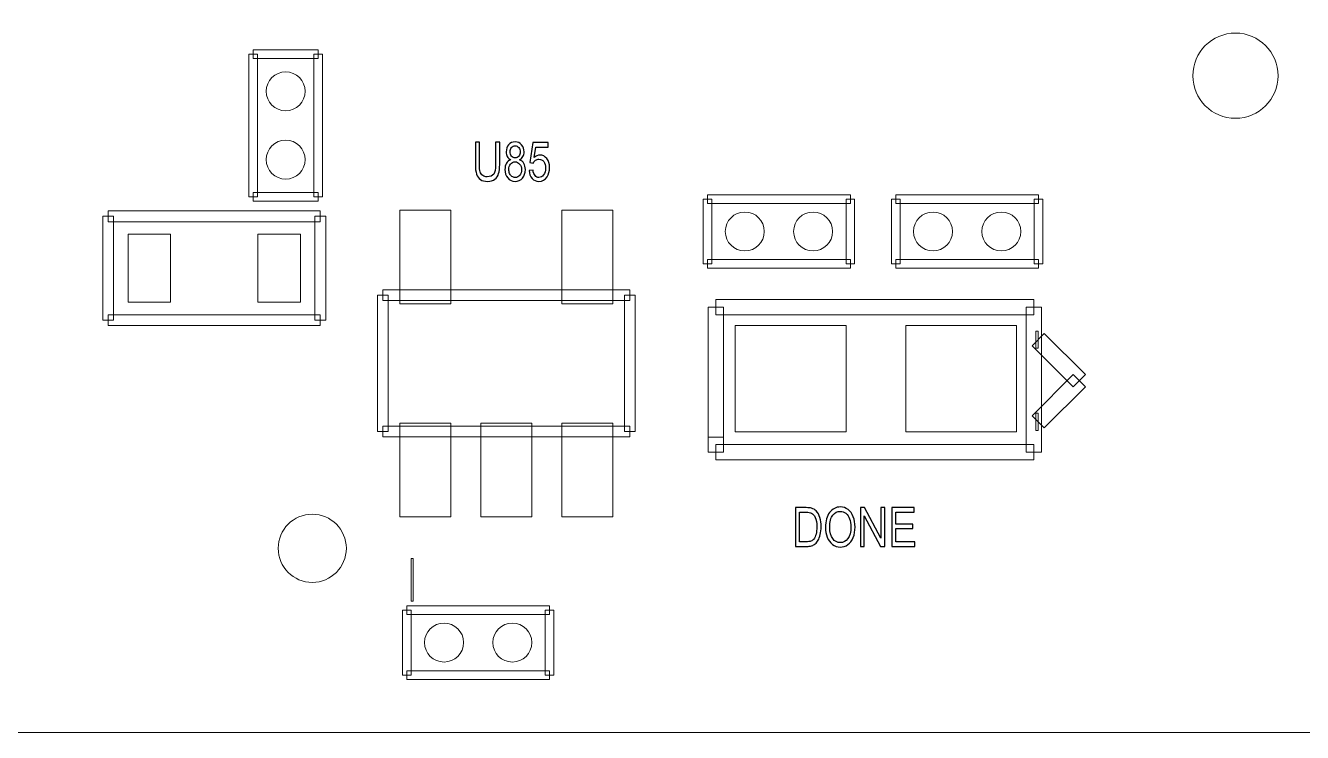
# Model space of a CAD drawing. Header units: millimetres. Extents: x -32 to 79, y -57 to 20.
# Drawn here: x 20.12 to 35.11, y -57.35 to -49.05 of the extents above; entities that cross this region are included whole.
import ezdxf

# ---------------------------------------------------------------- set-up
doc = ezdxf.new("R2010")
doc.units = ezdxf.units.MM
doc.header["$MEASUREMENT"] = 0
for name, color, linetype in [('BG_OUTLINE', 7, 'Continuous'), ('BG_SILKSCREEN_TOP', 7, 'Continuous'), ('PG_SILKSCREEN_TOP', 7, 'Continuous'), ('PIN_TOP', 7, 'Continuous'), ('RD_SILKSCREEN_TOP', 7, 'Continuous')]:
    doc.layers.add(name, color=color, linetype=linetype)

msp = doc.modelspace()

# ---------------------------------------------------------------- linework, layer by layer
at = {"layer": 'BG_OUTLINE', "lineweight": 9}
msp.add_open_spline([(-31.5602, -57.3483), (-31.5602, -57.3483), (-31.5602, 2.6515), (-31.5602, 2.6515), (-31.5602, 2.6515), (-31.5602, 2.6515), (48.4395, 2.6515), (48.4395, 2.6515), (48.4395, 2.6515), (48.4395, 2.6515), (48.4395, -57.3483), (48.4395, -57.3483), (48.4395, -57.3483), (48.4395, -57.3483), (-31.5602, -57.3483), (-31.5602, -57.3483)], degree=3, knots=[0, 0, 0, 0, 0.25, 0.25, 0.25, 0.25, 0.5, 0.5, 0.5, 0.5, 0.75, 0.75, 0.75, 0.75, 1, 1, 1, 1], dxfattribs=at)
at = {"layer": 'BG_SILKSCREEN_TOP', "color": 2}
for points, knots in [([(29.1595, -55.1639), (29.1595, -55.1639), (29.1595, -54.7093), (29.1595, -54.7093), (29.1595, -54.7093), (29.1595, -54.7093), (29.2847, -54.7093), (29.2847, -54.7093), (29.2847, -54.7093), (29.313, -54.7093), (29.3346, -54.7116), (29.3495, -54.7159), (29.3495, -54.7159), (29.3703, -54.7218), (29.3881, -54.7327), (29.4029, -54.7484), (29.4029, -54.7484), (29.422, -54.7687), (29.4364, -54.7945), (29.4458, -54.8261), (29.4458, -54.8261), (29.4554, -54.8576), (29.4601, -54.8936), (29.4601, -54.9341), (29.4601, -54.9341), (29.4601, -54.9686), (29.4569, -54.9992), (29.4504, -55.0259), (29.4504, -55.0259), (29.444, -55.0526), (29.4357, -55.0747), (29.4256, -55.0921), (29.4256, -55.0921), (29.4155, -55.1096), (29.4045, -55.1234), (29.3925, -55.1333), (29.3925, -55.1333), (29.3805, -55.1434), (29.3661, -55.151), (29.3492, -55.1562), (29.3492, -55.1562), (29.3321, -55.1614), (29.3127, -55.1639), (29.2907, -55.1639), (29.2907, -55.1639), (29.2907, -55.1639), (29.1595, -55.1639), (29.1595, -55.1639)], [0, 0, 0, 0, 0.0833333, 0.0833333, 0.0833333, 0.0833333, 0.1666667, 0.1666667, 0.1666667, 0.1666667, 0.25, 0.25, 0.25, 0.25, 0.3333333, 0.3333333, 0.3333333, 0.3333333, 0.4166667, 0.4166667, 0.4166667, 0.4166667, 0.5, 0.5, 0.5, 0.5, 0.5833333, 0.5833333, 0.5833333, 0.5833333, 0.6666667, 0.6666667, 0.6666667, 0.6666667, 0.75, 0.75, 0.75, 0.75, 0.8333333, 0.8333333, 0.8333333, 0.8333333, 0.9166667, 0.9166667, 0.9166667, 0.9166667, 1, 1, 1, 1]), ([(29.5118, -54.9425), (29.5118, -54.867), (29.5279, -54.808), (29.5603, -54.7653), (29.5603, -54.7653), (29.5928, -54.7227), (29.6346, -54.7013), (29.6859, -54.7013), (29.6859, -54.7013), (29.7194, -54.7013), (29.7498, -54.7114), (29.7766, -54.7314), (29.7766, -54.7314), (29.8036, -54.7515), (29.8242, -54.7794), (29.8383, -54.8153), (29.8383, -54.8153), (29.8525, -54.8511), (29.8594, -54.8918), (29.8594, -54.9372), (29.8594, -54.9372), (29.8594, -54.9833), (29.8521, -55.0246), (29.8372, -55.0609), (29.8372, -55.0609), (29.8223, -55.0973), (29.8012, -55.1248), (29.774, -55.1436), (29.774, -55.1436), (29.7466, -55.1623), (29.7172, -55.1716), (29.6857, -55.1716), (29.6857, -55.1716), (29.6514, -55.1716), (29.6208, -55.1614), (29.5938, -55.1406), (29.5938, -55.1406), (29.5669, -55.12), (29.5465, -55.0917), (29.5326, -55.056), (29.5326, -55.056), (29.5187, -55.0203), (29.5118, -54.9824), (29.5118, -54.9425)], [0, 0, 0, 0, 0.0909091, 0.0909091, 0.0909091, 0.0909091, 0.1818182, 0.1818182, 0.1818182, 0.1818182, 0.2727273, 0.2727273, 0.2727273, 0.2727273, 0.3636364, 0.3636364, 0.3636364, 0.3636364, 0.4545455, 0.4545455, 0.4545455, 0.4545455, 0.5454545, 0.5454545, 0.5454545, 0.5454545, 0.6363636, 0.6363636, 0.6363636, 0.6363636, 0.7272727, 0.7272727, 0.7272727, 0.7272727, 0.8181818, 0.8181818, 0.8181818, 0.8181818, 0.9090909, 0.9090909, 0.9090909, 0.9090909, 1, 1, 1, 1]), ([(29.921, -55.1639), (29.921, -55.1639), (29.921, -54.7093), (29.921, -54.7093), (29.921, -54.7093), (29.921, -54.7093), (29.9704, -54.7093), (29.9704, -54.7093), (29.9704, -54.7093), (29.9704, -54.7093), (30.1613, -55.0662), (30.1613, -55.0662), (30.1613, -55.0662), (30.1613, -55.0662), (30.1613, -54.7093), (30.1613, -54.7093), (30.1613, -54.7093), (30.1613, -54.7093), (30.2075, -54.7093), (30.2075, -54.7093), (30.2075, -54.7093), (30.2075, -54.7093), (30.2075, -55.1639), (30.2075, -55.1639), (30.2075, -55.1639), (30.2075, -55.1639), (30.1581, -55.1639), (30.1581, -55.1639), (30.1581, -55.1639), (30.1581, -55.1639), (29.9671, -54.8067), (29.9671, -54.8067), (29.9671, -54.8067), (29.9671, -54.8067), (29.9671, -55.1639), (29.9671, -55.1639), (29.9671, -55.1639), (29.9671, -55.1639), (29.921, -55.1639), (29.921, -55.1639)], [0, 0, 0, 0, 0.1, 0.1, 0.1, 0.1, 0.2, 0.2, 0.2, 0.2, 0.3, 0.3, 0.3, 0.3, 0.4, 0.4, 0.4, 0.4, 0.5, 0.5, 0.5, 0.5, 0.6, 0.6, 0.6, 0.6, 0.7, 0.7, 0.7, 0.7, 0.8, 0.8, 0.8, 0.8, 0.9, 0.9, 0.9, 0.9, 1, 1, 1, 1]), ([(30.2894, -55.1639), (30.2894, -55.1639), (30.2894, -54.7093), (30.2894, -54.7093), (30.2894, -54.7093), (30.2894, -54.7093), (30.5523, -54.7093), (30.5523, -54.7093), (30.5523, -54.7093), (30.5523, -54.7093), (30.5523, -54.763), (30.5523, -54.763), (30.5523, -54.763), (30.5523, -54.763), (30.3375, -54.763), (30.3375, -54.763), (30.3375, -54.763), (30.3375, -54.763), (30.3375, -54.9022), (30.3375, -54.9022), (30.3375, -54.9022), (30.3375, -54.9022), (30.5386, -54.9022), (30.5386, -54.9022), (30.5386, -54.9022), (30.5386, -54.9022), (30.5386, -54.9555), (30.5386, -54.9555), (30.5386, -54.9555), (30.5386, -54.9555), (30.3375, -54.9555), (30.3375, -54.9555), (30.3375, -54.9555), (30.3375, -54.9555), (30.3375, -55.1102), (30.3375, -55.1102), (30.3375, -55.1102), (30.3375, -55.1102), (30.5608, -55.1102), (30.5608, -55.1102), (30.5608, -55.1102), (30.5608, -55.1102), (30.5608, -55.1639), (30.5608, -55.1639), (30.5608, -55.1639), (30.5608, -55.1639), (30.2894, -55.1639), (30.2894, -55.1639)], [0, 0, 0, 0, 0.0833333, 0.0833333, 0.0833333, 0.0833333, 0.1666667, 0.1666667, 0.1666667, 0.1666667, 0.25, 0.25, 0.25, 0.25, 0.3333333, 0.3333333, 0.3333333, 0.3333333, 0.4166667, 0.4166667, 0.4166667, 0.4166667, 0.5, 0.5, 0.5, 0.5, 0.5833333, 0.5833333, 0.5833333, 0.5833333, 0.6666667, 0.6666667, 0.6666667, 0.6666667, 0.75, 0.75, 0.75, 0.75, 0.8333333, 0.8333333, 0.8333333, 0.8333333, 0.9166667, 0.9166667, 0.9166667, 0.9166667, 1, 1, 1, 1]), ([(29.2076, -55.1102), (29.2076, -55.1102), (29.2853, -55.1102), (29.2853, -55.1102), (29.2853, -55.1102), (29.3092, -55.1102), (29.3281, -55.1075), (29.3417, -55.1019), (29.3417, -55.1019), (29.3553, -55.0963), (29.3661, -55.0884), (29.3743, -55.0783), (29.3743, -55.0783), (29.3857, -55.0641), (29.3946, -55.0448), (29.4009, -55.0208), (29.4009, -55.0208), (29.4073, -54.9967), (29.4105, -54.9676), (29.4105, -54.9332), (29.4105, -54.9332), (29.4105, -54.8857), (29.4043, -54.8492), (29.3918, -54.8236), (29.3918, -54.8236), (29.3793, -54.798), (29.3641, -54.781), (29.3463, -54.7723), (29.3463, -54.7723), (29.3334, -54.7661), (29.3125, -54.763), (29.2841, -54.763), (29.2841, -54.763), (29.2841, -54.763), (29.2076, -54.763), (29.2076, -54.763), (29.2076, -54.763), (29.2076, -54.763), (29.2076, -55.1102), (29.2076, -55.1102)], [0, 0, 0, 0, 0.1, 0.1, 0.1, 0.1, 0.2, 0.2, 0.2, 0.2, 0.3, 0.3, 0.3, 0.3, 0.4, 0.4, 0.4, 0.4, 0.5, 0.5, 0.5, 0.5, 0.6, 0.6, 0.6, 0.6, 0.7, 0.7, 0.7, 0.7, 0.8, 0.8, 0.8, 0.8, 0.9, 0.9, 0.9, 0.9, 1, 1, 1, 1]), ([(29.5614, -54.9434), (29.5614, -54.9983), (29.5731, -55.0413), (29.5966, -55.0729), (29.5966, -55.0729), (29.6203, -55.1044), (29.6498, -55.1202), (29.6854, -55.1202), (29.6854, -55.1202), (29.7217, -55.1202), (29.7514, -55.1043), (29.7748, -55.0725), (29.7748, -55.0725), (29.7982, -55.0406), (29.8099, -54.9954), (29.8099, -54.9369), (29.8099, -54.9369), (29.8099, -54.9), (29.8049, -54.8677), (29.7949, -54.8401), (29.7949, -54.8401), (29.7849, -54.8124), (29.7702, -54.791), (29.751, -54.7758), (29.751, -54.7758), (29.7317, -54.7607), (29.7102, -54.7531), (29.6862, -54.7531), (29.6862, -54.7531), (29.6521, -54.7531), (29.6227, -54.7677), (29.5982, -54.797), (29.5982, -54.797), (29.5737, -54.8262), (29.5614, -54.8751), (29.5614, -54.9434)], [0, 0, 0, 0, 0.1111111, 0.1111111, 0.1111111, 0.1111111, 0.2222222, 0.2222222, 0.2222222, 0.2222222, 0.3333333, 0.3333333, 0.3333333, 0.3333333, 0.4444444, 0.4444444, 0.4444444, 0.4444444, 0.5555556, 0.5555556, 0.5555556, 0.5555556, 0.6666667, 0.6666667, 0.6666667, 0.6666667, 0.7777778, 0.7777778, 0.7777778, 0.7777778, 0.8888889, 0.8888889, 0.8888889, 0.8888889, 1, 1, 1, 1])]:
    msp.add_open_spline(points, degree=3, knots=knots, dxfattribs=at)
at = {"layer": 'PG_SILKSCREEN_TOP', "lineweight": 9}
for points in [[(22.8439, -51.0606), (22.8439, -51.0606), (22.7423, -51.0606), (22.7423, -51.0606), (22.7423, -51.0606), (22.7423, -51.0606), (22.7423, -49.3842), (22.7423, -49.3842), (22.7423, -49.3842), (22.7423, -49.3842), (22.8439, -49.3842), (22.8439, -49.3842), (22.8439, -49.3842), (22.8439, -49.3842), (22.8439, -51.0606), (22.8439, -51.0606)], [(22.7931, -49.435), (22.7931, -49.435), (22.7931, -49.3334), (22.7931, -49.3334), (22.7931, -49.3334), (22.7931, -49.3334), (23.5551, -49.3334), (23.5551, -49.3334), (23.5551, -49.3334), (23.5551, -49.3334), (23.5551, -49.435), (23.5551, -49.435), (23.5551, -49.435), (23.5551, -49.435), (22.7931, -49.435), (22.7931, -49.435)], [(23.5043, -49.3842), (23.5043, -49.3842), (23.6059, -49.3842), (23.6059, -49.3842), (23.6059, -49.3842), (23.6059, -49.3842), (23.6059, -51.0606), (23.6059, -51.0606), (23.6059, -51.0606), (23.6059, -51.0606), (23.5043, -51.0606), (23.5043, -51.0606), (23.5043, -51.0606), (23.5043, -51.0606), (23.5043, -49.3842), (23.5043, -49.3842)], [(23.5551, -51.0098), (23.5551, -51.0098), (23.5551, -51.1114), (23.5551, -51.1114), (23.5551, -51.1114), (23.5551, -51.1114), (22.7931, -51.1114), (22.7931, -51.1114), (22.7931, -51.1114), (22.7931, -51.1114), (22.7931, -51.0098), (22.7931, -51.0098), (22.7931, -51.0098), (22.7931, -51.0098), (23.5551, -51.0098), (23.5551, -51.0098)], [(28.1779, -51.848), (28.1779, -51.848), (28.0763, -51.848), (28.0763, -51.848), (28.0763, -51.848), (28.0763, -51.848), (28.0763, -51.086), (28.0763, -51.086), (28.0763, -51.086), (28.0763, -51.086), (28.1779, -51.086), (28.1779, -51.086), (28.1779, -51.086), (28.1779, -51.086), (28.1779, -51.848), (28.1779, -51.848)], [(28.1271, -51.1368), (28.1271, -51.1368), (28.1271, -51.0352), (28.1271, -51.0352), (28.1271, -51.0352), (28.1271, -51.0352), (29.8035, -51.0352), (29.8035, -51.0352), (29.8035, -51.0352), (29.8035, -51.0352), (29.8035, -51.1368), (29.8035, -51.1368), (29.8035, -51.1368), (29.8035, -51.1368), (28.1271, -51.1368), (28.1271, -51.1368)], [(29.7527, -51.086), (29.7527, -51.086), (29.8543, -51.086), (29.8543, -51.086), (29.8543, -51.086), (29.8543, -51.086), (29.8543, -51.848), (29.8543, -51.848), (29.8543, -51.848), (29.8543, -51.848), (29.7527, -51.848), (29.7527, -51.848), (29.7527, -51.848), (29.7527, -51.848), (29.7527, -51.086), (29.7527, -51.086)], [(30.3877, -51.848), (30.3877, -51.848), (30.2861, -51.848), (30.2861, -51.848), (30.2861, -51.848), (30.2861, -51.848), (30.2861, -51.086), (30.2861, -51.086), (30.2861, -51.086), (30.2861, -51.086), (30.3877, -51.086), (30.3877, -51.086), (30.3877, -51.086), (30.3877, -51.086), (30.3877, -51.848), (30.3877, -51.848)], [(30.3369, -51.1368), (30.3369, -51.1368), (30.3369, -51.0352), (30.3369, -51.0352), (30.3369, -51.0352), (30.3369, -51.0352), (32.0133, -51.0352), (32.0133, -51.0352), (32.0133, -51.0352), (32.0133, -51.0352), (32.0133, -51.1368), (32.0133, -51.1368), (32.0133, -51.1368), (32.0133, -51.1368), (30.3369, -51.1368), (30.3369, -51.1368)], [(31.9625, -51.086), (31.9625, -51.086), (32.0641, -51.086), (32.0641, -51.086), (32.0641, -51.086), (32.0641, -51.086), (32.0641, -51.848), (32.0641, -51.848), (32.0641, -51.848), (32.0641, -51.848), (31.9625, -51.848), (31.9625, -51.848), (31.9625, -51.848), (31.9625, -51.848), (31.9625, -51.086), (31.9625, -51.086)], [(23.5805, -51.2257), (23.5805, -51.2257), (23.5805, -51.3527), (23.5805, -51.3527), (23.5805, -51.3527), (23.5805, -51.3527), (21.0913, -51.3527), (21.0913, -51.3527), (21.0913, -51.3527), (21.0913, -51.3527), (21.0913, -51.2257), (21.0913, -51.2257), (21.0913, -51.2257), (21.0913, -51.2257), (23.5805, -51.2257), (23.5805, -51.2257)], [(21.0278, -51.2892), (21.0278, -51.2892), (21.1548, -51.2892), (21.1548, -51.2892), (21.1548, -51.2892), (21.1548, -51.2892), (21.1548, -52.5084), (21.1548, -52.5084), (21.1548, -52.5084), (21.1548, -52.5084), (21.0278, -52.5084), (21.0278, -52.5084), (21.0278, -52.5084), (21.0278, -52.5084), (21.0278, -51.2892), (21.0278, -51.2892)], [(23.644, -52.5084), (23.644, -52.5084), (23.517, -52.5084), (23.517, -52.5084), (23.517, -52.5084), (23.517, -52.5084), (23.517, -51.2892), (23.517, -51.2892), (23.517, -51.2892), (23.517, -51.2892), (23.644, -51.2892), (23.644, -51.2892), (23.644, -51.2892), (23.644, -51.2892), (23.644, -52.5084), (23.644, -52.5084)], [(29.8035, -51.7972), (29.8035, -51.7972), (29.8035, -51.8988), (29.8035, -51.8988), (29.8035, -51.8988), (29.8035, -51.8988), (28.1271, -51.8988), (28.1271, -51.8988), (28.1271, -51.8988), (28.1271, -51.8988), (28.1271, -51.7972), (28.1271, -51.7972), (28.1271, -51.7972), (28.1271, -51.7972), (29.8035, -51.7972), (29.8035, -51.7972)], [(32.0133, -51.7972), (32.0133, -51.7972), (32.0133, -51.8988), (32.0133, -51.8988), (32.0133, -51.8988), (32.0133, -51.8988), (30.3369, -51.8988), (30.3369, -51.8988), (30.3369, -51.8988), (30.3369, -51.8988), (30.3369, -51.7972), (30.3369, -51.7972), (30.3369, -51.7972), (30.3369, -51.7972), (32.0133, -51.7972), (32.0133, -51.7972)], [(24.3149, -52.2787), (24.3149, -52.2787), (24.3149, -52.1538), (24.3149, -52.1538), (24.3149, -52.1538), (24.3149, -52.1538), (27.215, -52.1538), (27.215, -52.1538), (27.215, -52.1538), (27.215, -52.1538), (27.215, -52.2787), (27.215, -52.2787), (27.215, -52.2787), (27.215, -52.2787), (24.3149, -52.2787), (24.3149, -52.2787)], [(24.3773, -53.8165), (24.3773, -53.8165), (24.2524, -53.8165), (24.2524, -53.8165), (24.2524, -53.8165), (24.2524, -53.8165), (24.2524, -52.2163), (24.2524, -52.2163), (24.2524, -52.2163), (24.2524, -52.2163), (24.3773, -52.2163), (24.3773, -52.2163), (24.3773, -52.2163), (24.3773, -52.2163), (24.3773, -53.8165), (24.3773, -53.8165)], [(27.1526, -52.2163), (27.1526, -52.2163), (27.2775, -52.2163), (27.2775, -52.2163), (27.2775, -52.2163), (27.2775, -52.2163), (27.2775, -53.8165), (27.2775, -53.8165), (27.2775, -53.8165), (27.2775, -53.8165), (27.1526, -53.8165), (27.1526, -53.8165), (27.1526, -53.8165), (27.1526, -53.8165), (27.1526, -52.2163), (27.1526, -52.2163)], [(28.2237, -52.4449), (28.2237, -52.4449), (28.2237, -52.2671), (28.2237, -52.2671), (28.2237, -52.2671), (28.2237, -52.2671), (31.9575, -52.2671), (31.9575, -52.2671), (31.9575, -52.2671), (31.9575, -52.2671), (31.9575, -52.4449), (31.9575, -52.4449), (31.9575, -52.4449), (31.9575, -52.4449), (28.2237, -52.4449), (28.2237, -52.4449)], [(21.0913, -52.5719), (21.0913, -52.5719), (21.0913, -52.4449), (21.0913, -52.4449), (21.0913, -52.4449), (21.0913, -52.4449), (23.5805, -52.4449), (23.5805, -52.4449), (23.5805, -52.4449), (23.5805, -52.4449), (23.5805, -52.5719), (23.5805, -52.5719), (23.5805, -52.5719), (23.5805, -52.5719), (21.0913, -52.5719), (21.0913, -52.5719)], [(28.3126, -53.88), (28.3126, -53.88), (28.1348, -53.88), (28.1348, -53.88), (28.1348, -53.88), (28.1348, -53.88), (28.1348, -52.356), (28.1348, -52.356), (28.1348, -52.356), (28.1348, -52.356), (28.3126, -52.356), (28.3126, -52.356), (28.3126, -52.356), (28.3126, -52.356), (28.3126, -53.88), (28.3126, -53.88)], [(31.8686, -52.356), (31.8686, -52.356), (32.0464, -52.356), (32.0464, -52.356), (32.0464, -52.356), (32.0464, -52.356), (32.0464, -54.0578), (32.0464, -54.0578), (32.0464, -54.0578), (32.0464, -54.0578), (31.8686, -54.0578), (31.8686, -54.0578), (31.8686, -54.0578), (31.8686, -54.0578), (31.8686, -52.356), (31.8686, -52.356)], [(32.5627, -53.1477), (32.5627, -53.1477), (32.419, -53.2914), (32.419, -53.2914), (32.419, -53.2914), (32.419, -53.2914), (31.9364, -52.8088), (31.9364, -52.8088), (31.9364, -52.8088), (31.9364, -52.8088), (32.0801, -52.6651), (32.0801, -52.6651), (32.0801, -52.6651), (32.0801, -52.6651), (32.5627, -53.1477), (32.5627, -53.1477)], [(32.0083, -52.6354), (32.0083, -52.6354), (32.0083, -52.8386), (32.0083, -52.8386), (32.0083, -52.8386), (32.0083, -52.8386), (31.9829, -52.8386), (31.9829, -52.8386), (31.9829, -52.8386), (31.9829, -52.8386), (31.9829, -52.6354), (31.9829, -52.6354), (31.9829, -52.6354), (31.9829, -52.6354), (32.0083, -52.6354), (32.0083, -52.6354)], [(32.0801, -53.774), (32.0801, -53.774), (31.9364, -53.6303), (31.9364, -53.6303), (31.9364, -53.6303), (31.9364, -53.6303), (32.419, -53.1477), (32.419, -53.1477), (32.419, -53.1477), (32.419, -53.1477), (32.5627, -53.2914), (32.5627, -53.2914), (32.5627, -53.2914), (32.5627, -53.2914), (32.0801, -53.774), (32.0801, -53.774)], [(31.9829, -53.8038), (31.9829, -53.8038), (31.9829, -53.6006), (31.9829, -53.6006), (31.9829, -53.6006), (31.9829, -53.6006), (32.0083, -53.6006), (32.0083, -53.6006), (32.0083, -53.6006), (32.0083, -53.6006), (32.0083, -53.8038), (32.0083, -53.8038), (32.0083, -53.8038), (32.0083, -53.8038), (31.9829, -53.8038), (31.9829, -53.8038)], [(27.215, -53.754), (27.215, -53.754), (27.215, -53.8789), (27.215, -53.8789), (27.215, -53.8789), (27.215, -53.8789), (24.3149, -53.8789), (24.3149, -53.8789), (24.3149, -53.8789), (24.3149, -53.8789), (24.3149, -53.754), (24.3149, -53.754), (24.3149, -53.754), (24.3149, -53.754), (27.215, -53.754), (27.215, -53.754)], [(28.3126, -54.0578), (28.3126, -54.0578), (28.1348, -54.0578), (28.1348, -54.0578), (28.1348, -54.0578), (28.1348, -54.0578), (28.1348, -53.88), (28.1348, -53.88), (28.1348, -53.88), (28.1348, -53.88), (28.3126, -53.88), (28.3126, -53.88), (28.3126, -53.88), (28.3126, -53.88), (28.3126, -54.0578), (28.3126, -54.0578)], [(31.9575, -53.9689), (31.9575, -53.9689), (31.9575, -54.1467), (31.9575, -54.1467), (31.9575, -54.1467), (31.9575, -54.1467), (28.2237, -54.1467), (28.2237, -54.1467), (28.2237, -54.1467), (28.2237, -54.1467), (28.2237, -53.9689), (28.2237, -53.9689), (28.2237, -53.9689), (28.2237, -53.9689), (31.9575, -53.9689), (31.9575, -53.9689)], [(24.6473, -55.8064), (24.6473, -55.8064), (24.6473, -55.3063), (24.6473, -55.3063), (24.6473, -55.3063), (24.6473, -55.3063), (24.6727, -55.3063), (24.6727, -55.3063), (24.6727, -55.3063), (24.6727, -55.3063), (24.6727, -55.8064), (24.6727, -55.8064), (24.6727, -55.8064), (24.6727, -55.8064), (24.6473, -55.8064), (24.6473, -55.8064)], [(24.6473, -56.674), (24.6473, -56.674), (24.5457, -56.674), (24.5457, -56.674), (24.5457, -56.674), (24.5457, -56.674), (24.5457, -55.912), (24.5457, -55.912), (24.5457, -55.912), (24.5457, -55.912), (24.6473, -55.912), (24.6473, -55.912), (24.6473, -55.912), (24.6473, -55.912), (24.6473, -56.674), (24.6473, -56.674)], [(24.5965, -55.9628), (24.5965, -55.9628), (24.5965, -55.8612), (24.5965, -55.8612), (24.5965, -55.8612), (24.5965, -55.8612), (26.2729, -55.8612), (26.2729, -55.8612), (26.2729, -55.8612), (26.2729, -55.8612), (26.2729, -55.9628), (26.2729, -55.9628), (26.2729, -55.9628), (26.2729, -55.9628), (24.5965, -55.9628), (24.5965, -55.9628)], [(26.2221, -55.912), (26.2221, -55.912), (26.3237, -55.912), (26.3237, -55.912), (26.3237, -55.912), (26.3237, -55.912), (26.3237, -56.674), (26.3237, -56.674), (26.3237, -56.674), (26.3237, -56.674), (26.2221, -56.674), (26.2221, -56.674), (26.2221, -56.674), (26.2221, -56.674), (26.2221, -55.912), (26.2221, -55.912)], [(26.2729, -56.6232), (26.2729, -56.6232), (26.2729, -56.7248), (26.2729, -56.7248), (26.2729, -56.7248), (26.2729, -56.7248), (24.5965, -56.7248), (24.5965, -56.7248), (24.5965, -56.7248), (24.5965, -56.7248), (24.5965, -56.6232), (24.5965, -56.6232), (24.5965, -56.6232), (24.5965, -56.6232), (26.2729, -56.6232), (26.2729, -56.6232)]]:
    msp.add_open_spline(points, degree=3, knots=[0, 0, 0, 0, 0.25, 0.25, 0.25, 0.25, 0.5, 0.5, 0.5, 0.5, 0.75, 0.75, 0.75, 0.75, 1, 1, 1, 1], dxfattribs=at)
at = {"layer": 'PIN_TOP', "lineweight": 9}
for points in [[(34.8247, -49.6382), (34.8247, -49.362), (34.6009, -49.1382), (34.3247, -49.1382), (34.3247, -49.1382), (34.0486, -49.1382), (33.8247, -49.362), (33.8247, -49.6382), (33.8247, -49.6382), (33.8247, -49.9143), (34.0486, -50.1382), (34.3247, -50.1382), (34.3247, -50.1382), (34.6009, -50.1382), (34.8247, -49.9143), (34.8247, -49.6382)], [(23.4027, -49.8215), (23.4027, -49.6953), (23.3004, -49.5929), (23.1741, -49.5929), (23.1741, -49.5929), (23.0479, -49.5929), (22.9455, -49.6953), (22.9455, -49.8215), (22.9455, -49.8215), (22.9455, -49.9478), (23.0479, -50.0501), (23.1741, -50.0501), (23.1741, -50.0501), (23.3004, -50.0501), (23.4027, -49.9478), (23.4027, -49.8215)], [(23.4027, -50.6232), (23.4027, -50.4969), (23.3004, -50.3946), (23.1741, -50.3946), (23.1741, -50.3946), (23.0479, -50.3946), (22.9455, -50.4969), (22.9455, -50.6232), (22.9455, -50.6232), (22.9455, -50.7494), (23.0479, -50.8518), (23.1741, -50.8518), (23.1741, -50.8518), (23.3004, -50.8518), (23.4027, -50.7494), (23.4027, -50.6232)], [(24.515, -52.3166), (24.515, -52.3166), (24.515, -51.2165), (24.515, -51.2165), (24.515, -51.2165), (24.515, -51.2165), (25.115, -51.2165), (25.115, -51.2165), (25.115, -51.2165), (25.115, -51.2165), (25.115, -52.3166), (25.115, -52.3166), (25.115, -52.3166), (25.115, -52.3166), (24.515, -52.3166), (24.515, -52.3166)], [(26.4149, -52.3166), (26.4149, -52.3166), (26.4149, -51.2165), (26.4149, -51.2165), (26.4149, -51.2165), (26.4149, -51.2165), (27.0149, -51.2165), (27.0149, -51.2165), (27.0149, -51.2165), (27.0149, -51.2165), (27.0149, -52.3166), (27.0149, -52.3166), (27.0149, -52.3166), (27.0149, -52.3166), (26.4149, -52.3166), (26.4149, -52.3166)], [(28.7931, -51.467), (28.7931, -51.3407), (28.6908, -51.2384), (28.5645, -51.2384), (28.5645, -51.2384), (28.4383, -51.2384), (28.3359, -51.3407), (28.3359, -51.467), (28.3359, -51.467), (28.3359, -51.5932), (28.4383, -51.6956), (28.5645, -51.6956), (28.5645, -51.6956), (28.6908, -51.6956), (28.7931, -51.5932), (28.7931, -51.467)], [(29.5948, -51.467), (29.5948, -51.3407), (29.4924, -51.2384), (29.3662, -51.2384), (29.3662, -51.2384), (29.2399, -51.2384), (29.1376, -51.3407), (29.1376, -51.467), (29.1376, -51.467), (29.1376, -51.5932), (29.2399, -51.6956), (29.3662, -51.6956), (29.3662, -51.6956), (29.4924, -51.6956), (29.5948, -51.5932), (29.5948, -51.467)], [(31.0029, -51.467), (31.0029, -51.3407), (30.9006, -51.2384), (30.7743, -51.2384), (30.7743, -51.2384), (30.6481, -51.2384), (30.5457, -51.3407), (30.5457, -51.467), (30.5457, -51.467), (30.5457, -51.5932), (30.6481, -51.6956), (30.7743, -51.6956), (30.7743, -51.6956), (30.9006, -51.6956), (31.0029, -51.5932), (31.0029, -51.467)], [(31.8046, -51.467), (31.8046, -51.3407), (31.7022, -51.2384), (31.576, -51.2384), (31.576, -51.2384), (31.4497, -51.2384), (31.3474, -51.3407), (31.3474, -51.467), (31.3474, -51.467), (31.3474, -51.5932), (31.4497, -51.6956), (31.576, -51.6956), (31.576, -51.6956), (31.7022, -51.6956), (31.8046, -51.5932), (31.8046, -51.467)], [(21.824, -51.4987), (21.824, -51.4987), (21.824, -52.2988), (21.824, -52.2988), (21.824, -52.2988), (21.824, -52.2988), (21.3239, -52.2988), (21.3239, -52.2988), (21.3239, -52.2988), (21.3239, -52.2988), (21.3239, -51.4987), (21.3239, -51.4987), (21.3239, -51.4987), (21.3239, -51.4987), (21.824, -51.4987), (21.824, -51.4987)], [(23.348, -51.4987), (23.348, -51.4987), (23.348, -52.2988), (23.348, -52.2988), (23.348, -52.2988), (23.348, -52.2988), (22.8479, -52.2988), (22.8479, -52.2988), (22.8479, -52.2988), (22.8479, -52.2988), (22.8479, -51.4987), (22.8479, -51.4987), (22.8479, -51.4987), (22.8479, -51.4987), (23.348, -51.4987), (23.348, -51.4987)], [(29.7533, -53.8191), (29.7533, -53.8191), (28.4533, -53.8191), (28.4533, -53.8191), (28.4533, -53.8191), (28.4533, -53.8191), (28.4533, -52.5692), (28.4533, -52.5692), (28.4533, -52.5692), (28.4533, -52.5692), (29.7533, -52.5692), (29.7533, -52.5692), (29.7533, -52.5692), (29.7533, -52.5692), (29.7533, -53.8191), (29.7533, -53.8191)], [(31.7533, -53.8191), (31.7533, -53.8191), (30.4533, -53.8191), (30.4533, -53.8191), (30.4533, -53.8191), (30.4533, -53.8191), (30.4533, -52.5692), (30.4533, -52.5692), (30.4533, -52.5692), (30.4533, -52.5692), (31.7533, -52.5692), (31.7533, -52.5692), (31.7533, -52.5692), (31.7533, -52.5692), (31.7533, -53.8191), (31.7533, -53.8191)], [(24.515, -54.8165), (24.515, -54.8165), (24.515, -53.7164), (24.515, -53.7164), (24.515, -53.7164), (24.515, -53.7164), (25.115, -53.7164), (25.115, -53.7164), (25.115, -53.7164), (25.115, -53.7164), (25.115, -54.8165), (25.115, -54.8165), (25.115, -54.8165), (25.115, -54.8165), (24.515, -54.8165), (24.515, -54.8165)], [(25.465, -54.8165), (25.465, -54.8165), (25.465, -53.7164), (25.465, -53.7164), (25.465, -53.7164), (25.465, -53.7164), (26.0649, -53.7164), (26.0649, -53.7164), (26.0649, -53.7164), (26.0649, -53.7164), (26.0649, -54.8165), (26.0649, -54.8165), (26.0649, -54.8165), (26.0649, -54.8165), (25.465, -54.8165), (25.465, -54.8165)], [(26.4149, -54.8165), (26.4149, -54.8165), (26.4149, -53.7164), (26.4149, -53.7164), (26.4149, -53.7164), (26.4149, -53.7164), (27.0149, -53.7164), (27.0149, -53.7164), (27.0149, -53.7164), (27.0149, -53.7164), (27.0149, -54.8165), (27.0149, -54.8165), (27.0149, -54.8165), (27.0149, -54.8165), (26.4149, -54.8165), (26.4149, -54.8165)], [(23.8866, -55.1863), (23.8866, -54.9653), (23.7075, -54.7862), (23.4866, -54.7862), (23.4866, -54.7862), (23.2656, -54.7862), (23.0865, -54.9653), (23.0865, -55.1863), (23.0865, -55.1863), (23.0865, -55.4072), (23.2656, -55.5863), (23.4866, -55.5863), (23.4866, -55.5863), (23.7075, -55.5863), (23.8866, -55.4072), (23.8866, -55.1863)], [(25.2625, -56.293), (25.2625, -56.1667), (25.1602, -56.0644), (25.0339, -56.0644), (25.0339, -56.0644), (24.9077, -56.0644), (24.8053, -56.1667), (24.8053, -56.293), (24.8053, -56.293), (24.8053, -56.4192), (24.9077, -56.5216), (25.0339, -56.5216), (25.0339, -56.5216), (25.1602, -56.5216), (25.2625, -56.4192), (25.2625, -56.293)], [(26.0642, -56.293), (26.0642, -56.1667), (25.9618, -56.0644), (25.8356, -56.0644), (25.8356, -56.0644), (25.7093, -56.0644), (25.607, -56.1667), (25.607, -56.293), (25.607, -56.293), (25.607, -56.4192), (25.7093, -56.5216), (25.8356, -56.5216), (25.8356, -56.5216), (25.9618, -56.5216), (26.0642, -56.4192), (26.0642, -56.293)]]:
    msp.add_open_spline(points, degree=3, knots=[0, 0, 0, 0, 0.25, 0.25, 0.25, 0.25, 0.5, 0.5, 0.5, 0.5, 0.75, 0.75, 0.75, 0.75, 1, 1, 1, 1], dxfattribs=at)
at = {"layer": 'RD_SILKSCREEN_TOP', "color": 8}
for points, knots in [([(25.6389, -50.4167), (25.6389, -50.4167), (25.6871, -50.4167), (25.6871, -50.4167), (25.6871, -50.4167), (25.6871, -50.4167), (25.6871, -50.6794), (25.6871, -50.6794), (25.6871, -50.6794), (25.6871, -50.725), (25.6829, -50.7613), (25.6746, -50.7882), (25.6746, -50.7882), (25.6663, -50.8151), (25.6514, -50.8369), (25.6298, -50.8537), (25.6298, -50.8537), (25.6082, -50.8707), (25.58, -50.879), (25.5449, -50.879), (25.5449, -50.879), (25.5109, -50.879), (25.4829, -50.8717), (25.4613, -50.857), (25.4613, -50.857), (25.4397, -50.8424), (25.4241, -50.8211), (25.4149, -50.7933), (25.4149, -50.7933), (25.4057, -50.7655), (25.4011, -50.7276), (25.4011, -50.6794), (25.4011, -50.6794), (25.4011, -50.6794), (25.4011, -50.4167), (25.4011, -50.4167), (25.4011, -50.4167), (25.4011, -50.4167), (25.4492, -50.4167), (25.4492, -50.4167), (25.4492, -50.4167), (25.4492, -50.4167), (25.4492, -50.6791), (25.4492, -50.6791), (25.4492, -50.6791), (25.4492, -50.7186), (25.4521, -50.7477), (25.458, -50.7663), (25.458, -50.7663), (25.4638, -50.785), (25.474, -50.7994), (25.4882, -50.8096), (25.4882, -50.8096), (25.5025, -50.8198), (25.52, -50.8248), (25.5407, -50.8248), (25.5407, -50.8248), (25.5761, -50.8248), (25.6013, -50.8148), (25.6164, -50.7947), (25.6164, -50.7947), (25.6313, -50.7747), (25.6389, -50.7362), (25.6389, -50.6791), (25.6389, -50.6791), (25.6389, -50.6791), (25.6389, -50.4167), (25.6389, -50.4167)], [0, 0, 0, 0, 0.0588235, 0.0588235, 0.0588235, 0.0588235, 0.1176471, 0.1176471, 0.1176471, 0.1176471, 0.1764706, 0.1764706, 0.1764706, 0.1764706, 0.2352941, 0.2352941, 0.2352941, 0.2352941, 0.2941176, 0.2941176, 0.2941176, 0.2941176, 0.3529412, 0.3529412, 0.3529412, 0.3529412, 0.4117647, 0.4117647, 0.4117647, 0.4117647, 0.4705882, 0.4705882, 0.4705882, 0.4705882, 0.5294118, 0.5294118, 0.5294118, 0.5294118, 0.5882353, 0.5882353, 0.5882353, 0.5882353, 0.6470588, 0.6470588, 0.6470588, 0.6470588, 0.7058824, 0.7058824, 0.7058824, 0.7058824, 0.7647059, 0.7647059, 0.7647059, 0.7647059, 0.8235294, 0.8235294, 0.8235294, 0.8235294, 0.8823529, 0.8823529, 0.8823529, 0.8823529, 0.9411765, 0.9411765, 0.9411765, 0.9411765, 1, 1, 1, 1]), ([(25.8178, -50.6248), (25.7993, -50.6163), (25.7856, -50.6043), (25.7766, -50.5885), (25.7766, -50.5885), (25.7677, -50.5729), (25.7632, -50.554), (25.7632, -50.5321), (25.7632, -50.5321), (25.7632, -50.499), (25.7727, -50.4713), (25.7918, -50.4487), (25.7918, -50.4487), (25.8108, -50.4262), (25.836, -50.4148), (25.8676, -50.4148), (25.8676, -50.4148), (25.8994, -50.4148), (25.925, -50.4264), (25.9443, -50.4494), (25.9443, -50.4494), (25.9636, -50.4725), (25.9733, -50.5006), (25.9733, -50.5337), (25.9733, -50.5337), (25.9733, -50.5548), (25.9689, -50.5731), (25.9601, -50.5887), (25.9601, -50.5887), (25.9512, -50.6043), (25.9378, -50.6163), (25.9198, -50.6248), (25.9198, -50.6248), (25.942, -50.6339), (25.959, -50.6485), (25.9707, -50.6688), (25.9707, -50.6688), (25.9823, -50.6891), (25.9882, -50.7133), (25.9882, -50.7413), (25.9882, -50.7413), (25.9882, -50.7803), (25.9772, -50.8129), (25.9553, -50.8393), (25.9553, -50.8393), (25.9332, -50.8658), (25.9042, -50.879), (25.8684, -50.879), (25.8684, -50.879), (25.8325, -50.879), (25.8036, -50.8658), (25.7816, -50.8392), (25.7816, -50.8392), (25.7596, -50.8127), (25.7486, -50.7795), (25.7486, -50.7399), (25.7486, -50.7399), (25.7486, -50.7103), (25.7546, -50.6856), (25.7666, -50.6656), (25.7666, -50.6656), (25.7786, -50.6457), (25.7957, -50.632), (25.8178, -50.6248)], [0, 0, 0, 0, 0.0625, 0.0625, 0.0625, 0.0625, 0.125, 0.125, 0.125, 0.125, 0.1875, 0.1875, 0.1875, 0.1875, 0.25, 0.25, 0.25, 0.25, 0.3125, 0.3125, 0.3125, 0.3125, 0.375, 0.375, 0.375, 0.375, 0.4375, 0.4375, 0.4375, 0.4375, 0.5, 0.5, 0.5, 0.5, 0.5625, 0.5625, 0.5625, 0.5625, 0.625, 0.625, 0.625, 0.625, 0.6875, 0.6875, 0.6875, 0.6875, 0.75, 0.75, 0.75, 0.75, 0.8125, 0.8125, 0.8125, 0.8125, 0.875, 0.875, 0.875, 0.875, 0.9375, 0.9375, 0.9375, 0.9375, 1, 1, 1, 1]), ([(25.8089, -50.5302), (25.8089, -50.5517), (25.8145, -50.5693), (25.8254, -50.5829), (25.8254, -50.5829), (25.8366, -50.5966), (25.851, -50.6034), (25.8686, -50.6034), (25.8686, -50.6034), (25.8858, -50.6034), (25.8999, -50.5967), (25.911, -50.5831), (25.911, -50.5831), (25.922, -50.5696), (25.9274, -50.553), (25.9274, -50.5334), (25.9274, -50.5334), (25.9274, -50.5128), (25.9218, -50.4957), (25.9105, -50.4817), (25.9105, -50.4817), (25.8991, -50.4678), (25.885, -50.4608), (25.8682, -50.4608), (25.8682, -50.4608), (25.8511, -50.4608), (25.837, -50.4677), (25.8257, -50.4812), (25.8257, -50.4812), (25.8145, -50.4949), (25.8089, -50.5113), (25.8089, -50.5302)], [0, 0, 0, 0, 0.125, 0.125, 0.125, 0.125, 0.25, 0.25, 0.25, 0.25, 0.375, 0.375, 0.375, 0.375, 0.5, 0.5, 0.5, 0.5, 0.625, 0.625, 0.625, 0.625, 0.75, 0.75, 0.75, 0.75, 0.875, 0.875, 0.875, 0.875, 1, 1, 1, 1]), ([(26.0316, -50.7522), (26.0316, -50.7522), (26.0785, -50.7473), (26.0785, -50.7473), (26.0785, -50.7473), (26.0819, -50.7758), (26.09, -50.7972), (26.1026, -50.8116), (26.1026, -50.8116), (26.1153, -50.826), (26.1306, -50.8332), (26.1484, -50.8332), (26.1484, -50.8332), (26.1699, -50.8332), (26.1881, -50.823), (26.203, -50.8028), (26.203, -50.8028), (26.2179, -50.7825), (26.2253, -50.7556), (26.2253, -50.7222), (26.2253, -50.7222), (26.2253, -50.6903), (26.2182, -50.6652), (26.2039, -50.6468), (26.2039, -50.6468), (26.1895, -50.6284), (26.1708, -50.6192), (26.1476, -50.6192), (26.1476, -50.6192), (26.1333, -50.6192), (26.1203, -50.6233), (26.1087, -50.6315), (26.1087, -50.6315), (26.0971, -50.6396), (26.088, -50.6502), (26.0815, -50.6632), (26.0815, -50.6632), (26.0815, -50.6632), (26.0395, -50.6565), (26.0395, -50.6565), (26.0395, -50.6565), (26.0395, -50.6565), (26.0747, -50.423), (26.0747, -50.423), (26.0747, -50.423), (26.0747, -50.423), (26.2556, -50.423), (26.2556, -50.423), (26.2556, -50.423), (26.2556, -50.423), (26.2556, -50.4763), (26.2556, -50.4763), (26.2556, -50.4763), (26.2556, -50.4763), (26.1105, -50.4763), (26.1105, -50.4763), (26.1105, -50.4763), (26.1105, -50.4763), (26.0908, -50.5985), (26.0908, -50.5985), (26.0908, -50.5985), (26.1127, -50.5794), (26.1356, -50.5699), (26.1596, -50.5699), (26.1596, -50.5699), (26.1914, -50.5699), (26.2181, -50.5836), (26.2399, -50.6112), (26.2399, -50.6112), (26.2618, -50.6387), (26.2727, -50.674), (26.2727, -50.7172), (26.2727, -50.7172), (26.2727, -50.7584), (26.2631, -50.7939), (26.2439, -50.8239), (26.2439, -50.8239), (26.2206, -50.8606), (26.1887, -50.879), (26.1484, -50.879), (26.1484, -50.879), (26.1153, -50.879), (26.0883, -50.8675), (26.0674, -50.8443), (26.0674, -50.8443), (26.0465, -50.8211), (26.0346, -50.7904), (26.0316, -50.7522)], [0, 0, 0, 0, 0.0454545, 0.0454545, 0.0454545, 0.0454545, 0.0909091, 0.0909091, 0.0909091, 0.0909091, 0.1363636, 0.1363636, 0.1363636, 0.1363636, 0.1818182, 0.1818182, 0.1818182, 0.1818182, 0.2272727, 0.2272727, 0.2272727, 0.2272727, 0.2727273, 0.2727273, 0.2727273, 0.2727273, 0.3181818, 0.3181818, 0.3181818, 0.3181818, 0.3636364, 0.3636364, 0.3636364, 0.3636364, 0.4090909, 0.4090909, 0.4090909, 0.4090909, 0.4545455, 0.4545455, 0.4545455, 0.4545455, 0.5, 0.5, 0.5, 0.5, 0.5454545, 0.5454545, 0.5454545, 0.5454545, 0.5909091, 0.5909091, 0.5909091, 0.5909091, 0.6363636, 0.6363636, 0.6363636, 0.6363636, 0.6818182, 0.6818182, 0.6818182, 0.6818182, 0.7272727, 0.7272727, 0.7272727, 0.7272727, 0.7727273, 0.7727273, 0.7727273, 0.7727273, 0.8181818, 0.8181818, 0.8181818, 0.8181818, 0.8636364, 0.8636364, 0.8636364, 0.8636364, 0.9090909, 0.9090909, 0.9090909, 0.9090909, 0.9545455, 0.9545455, 0.9545455, 0.9545455, 1, 1, 1, 1]), ([(25.7945, -50.7402), (25.7945, -50.756), (25.7975, -50.7715), (25.8035, -50.7863), (25.8035, -50.7863), (25.8095, -50.8012), (25.8185, -50.8128), (25.8305, -50.8209), (25.8305, -50.8209), (25.8424, -50.8291), (25.8552, -50.8332), (25.8689, -50.8332), (25.8689, -50.8332), (25.8902, -50.8332), (25.9078, -50.8246), (25.9217, -50.8074), (25.9217, -50.8074), (25.9356, -50.7902), (25.9426, -50.7684), (25.9426, -50.742), (25.9426, -50.742), (25.9426, -50.7151), (25.9354, -50.6929), (25.9211, -50.6753), (25.9211, -50.6753), (25.9068, -50.6577), (25.8889, -50.6489), (25.8674, -50.6489), (25.8674, -50.6489), (25.8464, -50.6489), (25.829, -50.6576), (25.8152, -50.675), (25.8152, -50.675), (25.8014, -50.6924), (25.7945, -50.7141), (25.7945, -50.7402)], [0, 0, 0, 0, 0.1111111, 0.1111111, 0.1111111, 0.1111111, 0.2222222, 0.2222222, 0.2222222, 0.2222222, 0.3333333, 0.3333333, 0.3333333, 0.3333333, 0.4444444, 0.4444444, 0.4444444, 0.4444444, 0.5555556, 0.5555556, 0.5555556, 0.5555556, 0.6666667, 0.6666667, 0.6666667, 0.6666667, 0.7777778, 0.7777778, 0.7777778, 0.7777778, 0.8888889, 0.8888889, 0.8888889, 0.8888889, 1, 1, 1, 1])]:
    msp.add_open_spline(points, degree=3, knots=knots, dxfattribs=at)

doc.saveas('drawing.dxf')
